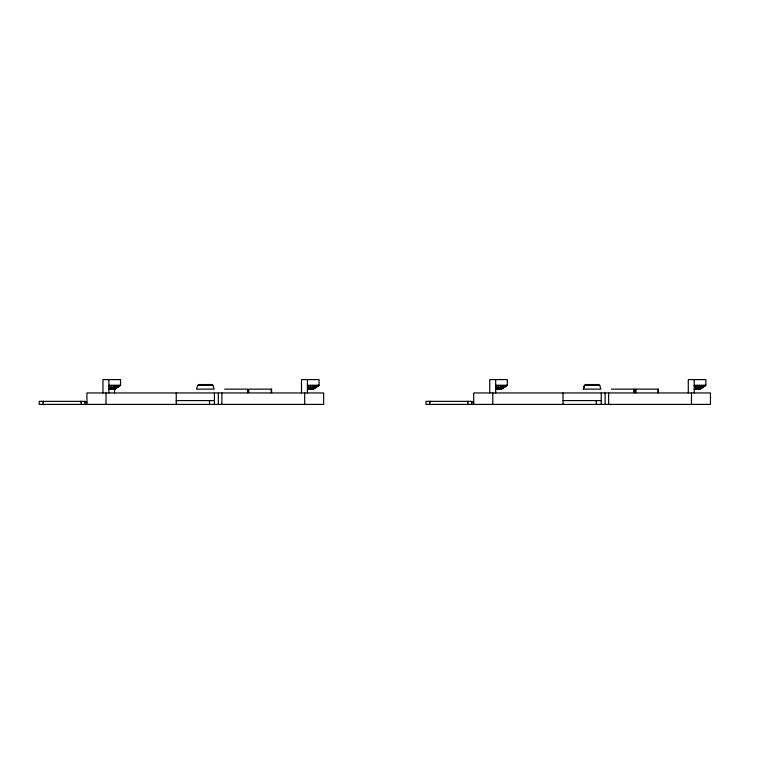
<?xml version="1.0" encoding="UTF-8"?>
<svg xmlns="http://www.w3.org/2000/svg" width="784" height="784" viewBox="0 0 784 784"><rect width="100%" height="100%" fill="white"/><g stroke="black" fill="none" stroke-linecap="round" stroke-linejoin="round"><path stroke-width="1.18" d="M599.691 385.316L600.897 389.138L583.316 389.138L584.462 385.316L599.75 385.316M583.374 389.138L584.521 385.316M102.959 392.951L102.959 379.593L120.53 379.593L120.53 385.316L108.878 385.316L110.407 389.138L111.749 385.316L112.23 389.138L116.14 385.316L113.621 389.138L117.953 385.316L114.503 389.138L114.503 392.951M307.426 389.138L313.345 389.138L319.068 385.316L307.426 385.316L308.955 389.138L310.288 385.316L310.778 389.138L314.678 385.316L312.169 389.138L316.501 385.316L313.041 389.138L319.068 385.316L319.068 379.593L301.507 379.593L301.507 392.951M495.664 389.138L501.584 389.138L507.307 385.316L495.664 385.316L497.193 389.138L498.526 385.316L499.006 389.138L502.916 385.316L500.408 389.138L504.739 385.316L501.28 389.138L507.307 385.316L507.307 379.593L489.745 379.593L489.745 392.951M694.212 389.138L700.132 389.138L705.855 385.316L694.212 385.316L695.741 389.138L697.074 385.316L697.554 389.138L701.464 385.316L698.956 389.138L703.287 385.316L699.828 389.138L705.855 385.316L705.855 379.593L688.293 379.593L688.293 392.951M112.23 389.138L114.023 385.316M310.778 389.138L312.561 385.316M499.006 389.138L500.8 385.316M697.554 389.138L699.348 385.316M108.878 389.138L114.797 389.138L120.53 385.316L114.503 389.138L119.354 385.316L116.483 387.227M506.131 385.316L501.28 389.138L507.013 385.316M704.679 385.316L699.828 389.138L705.551 385.316M114.503 389.138L120.226 385.316M315.031 387.227L317.892 385.316L313.041 389.138L318.774 385.316M503.269 387.227L505.18 385.953M701.817 387.227L703.728 385.953M198.44 384.552L212.209 384.552M585.217 384.552L598.986 384.552M212.974 385.316L197.676 385.316L196.529 389.138L214.11 389.138L212.905 385.316M224.645 389.138L247.548 389.138L247.548 392.676M611.422 389.138L634.334 389.138L634.334 392.676M176.233 400.595L214.414 400.595M563.02 400.595L601.201 400.595M85.015 402.114L86.926 402.114M471.801 402.114L473.712 402.114M694.8 385.316L695.741 389.138M496.252 385.316L497.193 389.138M308.014 385.316L308.955 389.138M109.476 385.316L110.407 389.138M694.212 379.593L694.212 392.951M691.468 392.951L691.468 404.407M658.384 392.676L658.384 389.138L635.481 389.138L635.481 392.676M658.001 389.138L658.001 392.676M635.873 389.138L635.873 392.676M633.942 389.138L633.942 392.676M608.649 392.951L608.649 404.407M605.121 392.951L605.121 404.407M601.279 392.951L601.201 404.407M596.301 400.595L596.301 404.407M563.02 392.951L563.02 404.407M495.664 379.593L495.664 392.951M492.803 392.951L492.803 404.407M473.712 404.407L473.712 392.951L710.441 392.951L710.441 404.407L425.986 404.407L425.986 401.359L471.801 401.359L471.801 404.407M467.979 401.359L467.979 404.407M467.607 401.359L467.607 402.114M430.181 401.359L430.181 402.114M429.799 401.359L429.799 404.407M307.426 379.593L307.426 392.951M304.692 392.951L304.692 404.407M271.607 392.676L271.607 389.138L248.695 389.138L248.695 392.676M271.215 389.138L271.215 392.676M221.872 392.951L221.872 404.407M218.334 392.951L218.334 404.407M214.414 392.951L214.414 404.407M209.514 400.595L209.514 404.407M176.233 392.951L176.233 404.407M108.878 379.593L108.878 392.951M106.016 392.951L106.016 404.407M86.926 404.407L86.926 392.951L323.655 392.951L323.655 404.407L39.2 404.407L39.2 401.359L85.015 401.359L85.015 404.407M81.203 401.359L81.203 404.407M80.821 401.359L80.821 402.114M43.394 401.359L43.394 402.114M43.022 401.359L43.022 404.407"/></g></svg>
